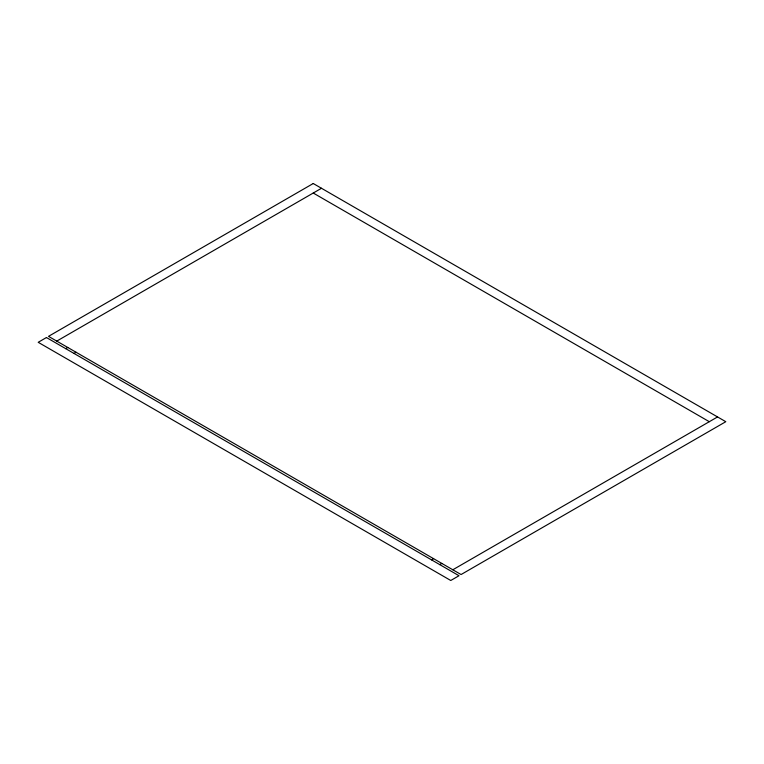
<?xml version="1.0" encoding="UTF-8"?>
<svg xmlns="http://www.w3.org/2000/svg" width="764" height="764" viewBox="0 0 764 764"><rect width="100%" height="100%" fill="white"/><g stroke="black" fill="none" stroke-linecap="round" stroke-linejoin="round"><path stroke-width="1.15" d="M56.765 341.107L321.491 188.269M65.704 348.651L67.767 347.467M73.955 353.417L76.018 352.223M431.507 559.85L433.57 558.656M439.758 564.615L441.821 563.421M452.823 569.772L717.549 416.934M313.24 193.034L709.298 421.699M46.451 337.535L38.2 342.301L450.76 580.487L459.011 575.731L46.451 337.535M313.24 183.513L48.514 336.351L461.074 574.538L725.8 421.699L313.24 183.513"/></g></svg>
